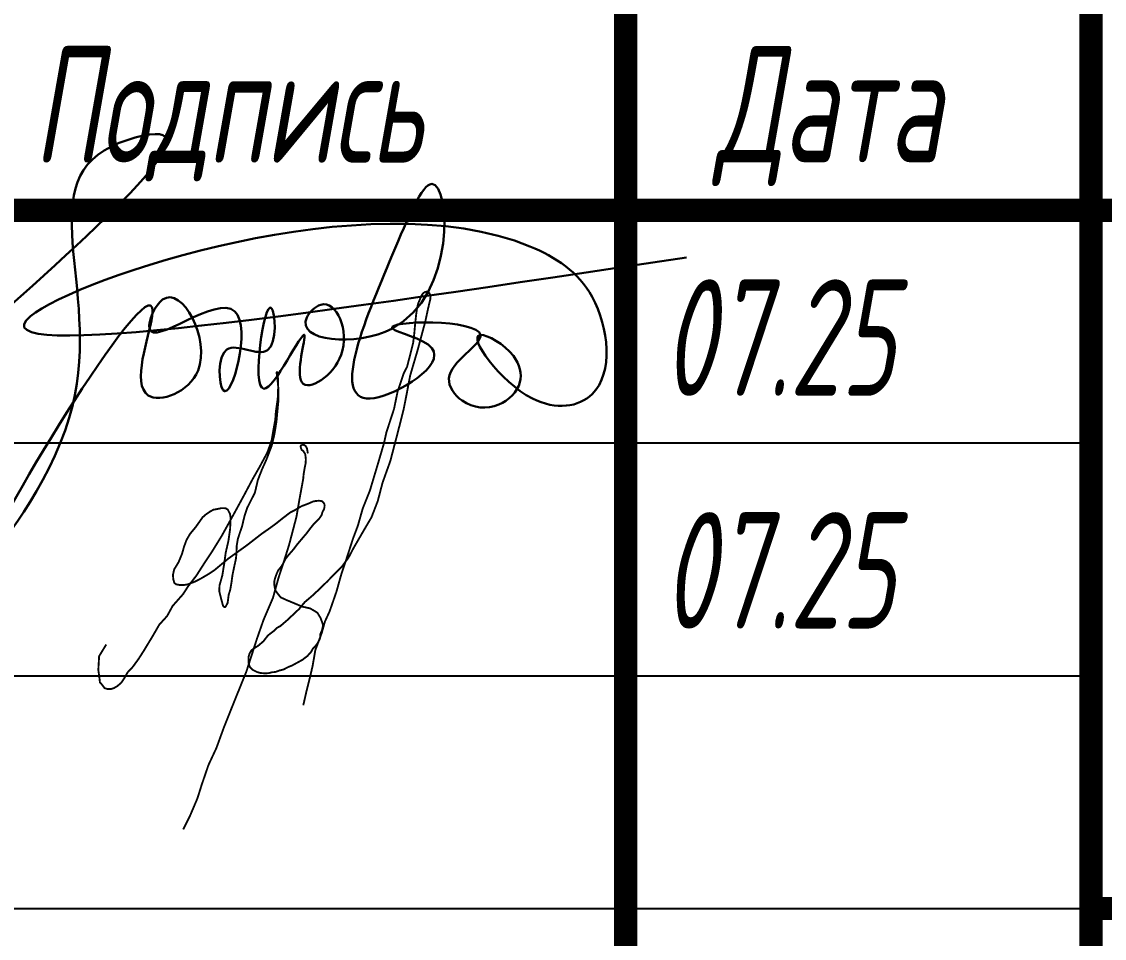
# Model space of a CAD drawing. Header units: millimetres. Extents: x 4241 to 6572, y 870 to 1291.
# Drawn here: x 4513.52 to 4536.78, y 900.26 to 919.96 of the extents above; entities that cross this region are included whole.
import ezdxf

# ---------------------------------------------------------------- set-up
doc = ezdxf.new("R2010")
doc.units = ezdxf.units.MM
doc.layers.add('00_штамп', color=7, linetype='Continuous')
doc.layers.add('Подписи сотрудников', color=7, linetype='Continuous')
doc.layers.add('ДО-Оформление-Штамп', color=7, linetype='Continuous', lineweight=13)
doc.styles.add('ПС_eskdu', font='eskdu.shx', dxfattribs={"width": 0.8, "oblique": 10})

# ---------------------------------------------------------------- blocks, each defined once
blk = doc.blocks.new('Подписи1')
at = {"layer": 'Подписи сотрудников', "color": 5, "lineweight": 30}
blk.add_spline([(0.712, 2), (4.626, 6.6), (3.956, 6.371), (3.051, 0.543), (1.386, -2.278), (4.829, 2.715), (4.744, 1.023), (5.817, 1.558), (5.055, 3.082), (4.773, 2.461), (6.607, 2.828), (6.353, 1.135), (6.438, 2.01), (7.309, 1.996), (7.394, 2.899), (7.228, 1.164), (8.103, 2.32), (8.046, 1.305), (8.893, 1.897), (8.451, 2.97), (8.153, 2.697), (9.993, 2.461), (10.84, 5.564), (9.987, 4.032), (9.598, 0.966), (10.84, 2.038), (9.993, 2.461), (11.884, 2.32), (11.207, 1.389), (11.489, 0.91), (12.279, 0.825), (12.731, 1.305), (12.59, 1.869), (11.884, 2.32), (12.998, 0.957), (14.283, 1.051), (14.283, 3.138), (12.946, 4.224), (2.218, 2.726), (16.306, 3.988)], degree=3, dxfattribs=at)
blk = doc.blocks.new('Подписи2')
at = {"layer": 'Подписи сотрудников', "color": 5, "const_width": 0.04}
for points in [[(3.844, 0.671), (3.783, 0.571), (3.691, 0.421), (3.683, 0.275), (3.674, 0.127), (3.694, -0.015), (3.709, -0.143), (3.76, -0.199), (3.81, -0.267), (3.873, -0.285), (3.948, -0.285), (4.011, -0.264), (4.086, -0.22), (4.169, -0.148), (4.23, -0.056), (4.303, 0.072), (4.416, 0.193), (4.537, 0.359), (4.643, 0.524), (4.849, 0.864), (4.981, 1.094), (5.152, 1.283), (5.27, 1.499), (5.496, 1.755), (5.6, 1.917), (5.781, 2.152), (5.961, 2.433), (6.108, 2.653), (6.324, 3.003), (6.591, 3.485), (6.806, 3.88), (6.982, 4.212), (7.141, 4.491), (7.301, 4.787), (7.361, 4.951), (7.399, 5.067), (7.438, 5.295), (7.476, 5.502), (7.488, 5.676), (7.528, 5.948), (7.539, 6.24), (7.528, 6.485), (7.525, 6.505), (7.519, 6.521), (7.514, 6.521), (7.508, 6.52), (7.504, 6.512), (7.502, 6.504), (7.504, 6.494), (7.511, 6.475), (7.545, 6.147), (7.544, 5.921), (7.518, 5.651), (7.5, 5.457), (7.458, 5.192), (7.4, 4.945), (7.288, 4.651), (7.191, 4.435), (7.101, 4.204), (7.038, 3.933), (6.873, 3.609), (6.815, 3.432), (6.759, 3.201), (6.702, 3.035), (6.67, 2.931), (6.646, 2.786), (6.642, 2.637), (6.63, 2.512), (6.593, 2.342), (6.556, 2.164), (6.535, 2.007), (6.507, 1.843), (6.474, 1.738), (6.452, 1.566), (6.412, 1.488), (6.398, 1.477), (6.38, 1.478), (6.363, 1.49), (6.351, 1.512), (6.317, 1.636), (6.275, 1.808), (6.276, 1.935), (6.337, 2.151), (6.378, 2.405), (6.411, 2.646), (6.469, 2.898), (6.505, 3.15), (6.516, 3.396), (6.502, 3.48), (6.483, 3.515), (6.458, 3.566), (6.415, 3.596), (6.371, 3.6), (6.316, 3.6), (6.242, 3.584), (6.144, 3.566), (6.073, 3.526), (5.993, 3.472), (5.914, 3.404), (5.765, 3.192), (5.647, 3.051), (5.57, 2.92), (5.515, 2.771), (5.474, 2.626), (5.401, 2.445), (5.304, 2.286), (5.276, 2.164), (5.286, 2.068), (5.306, 1.998), (5.345, 1.964), (5.427, 1.949), (5.508, 1.949), (5.587, 1.961), (5.748, 2.021), (5.872, 2.085), (6.047, 2.188), (6.169, 2.269), (6.463, 2.514), (6.697, 2.682), (6.87, 2.806), (7.047, 2.944), (7.181, 3.048), (7.361, 3.173), (7.499, 3.275), (7.638, 3.386), (7.793, 3.505), (7.895, 3.557), (8.041, 3.644), (8.174, 3.693), (8.284, 3.742), (8.344, 3.754), (8.413, 3.76), (8.481, 3.751), (8.513, 3.717), (8.53, 3.689), (8.535, 3.658), (8.531, 3.613), (8.52, 3.572), (8.49, 3.52), (8.474, 3.459), (8.437, 3.399), (8.381, 3.334), (8.305, 3.263), (8.233, 3.173), (8.145, 3.056), (8.041, 2.934), (7.951, 2.827), (7.862, 2.71), (7.758, 2.591), (7.698, 2.514), (7.65, 2.421), (7.608, 2.35), (7.537, 2.263), (7.495, 2.166), (7.473, 2.101), (7.456, 2.037), (7.454, 1.955), (7.462, 1.902), (7.479, 1.83), (7.52, 1.775), (7.551, 1.734), (7.597, 1.68), (7.67, 1.649), (7.713, 1.627), (7.857, 1.569), (8.051, 1.486), (8.224, 1.447), (8.337, 1.382), (8.383, 1.35), (8.42, 1.288), (8.446, 1.246), (8.478, 1.161), (8.5, 1.09), (8.493, 1.029), (8.475, 0.97), (8.444, 0.898), (8.441, 0.821), (8.425, 0.774), (8.368, 0.673), (8.282, 0.581), (8.241, 0.506), (8.163, 0.422), (8.058, 0.342), (7.953, 0.284), (7.828, 0.216), (7.749, 0.186), (7.657, 0.136), (7.57, 0.115), (7.481, 0.082), (7.406, 0.075), (7.324, 0.055), (7.244, 0.052), (7.161, 0.059), (7.085, 0.079), (6.992, 0.127), (6.929, 0.187), (6.906, 0.258), (6.899, 0.332), (6.902, 0.409), (6.923, 0.479), (6.966, 0.549), (7.035, 0.599), (7.106, 0.643), (7.223, 0.742), (7.288, 0.828), (7.322, 0.869), (7.404, 0.933), (7.459, 0.973), (7.511, 1.029), (7.588, 1.07), (7.736, 1.198), (7.868, 1.322), (7.992, 1.439), (8.109, 1.582), (8.28, 1.727), (8.435, 1.873), (8.584, 2.018), (8.907, 2.346), (9.05, 2.539), (9.154, 2.738), (9.392, 3.149), (9.542, 3.403), (9.678, 3.756), (9.779, 4.145), (9.947, 4.614), (10.108, 5.23), (10.233, 5.722), (10.308, 6.104), (10.372, 6.445), (10.535, 7.001), (10.7, 7.617), (10.761, 7.903), (10.807, 8.093), (10.81, 8.166), (10.795, 8.201), (10.774, 8.236), (10.754, 8.257), (10.721, 8.251), (10.681, 8.239), (10.638, 8.201), (10.608, 8.149), (10.584, 8.09), (10.544, 7.991), (10.522, 7.898), (10.503, 7.768), (10.478, 7.537), (10.461, 7.344), (10.436, 7.142), (10.392, 6.972), (10.347, 6.793), (10.306, 6.636), (10.234, 6.493), (10.103, 6.105), (10.027, 5.734), (9.863, 5.23), (9.811, 4.997), (9.664, 4.498), (9.508, 3.977), (9.355, 3.596), (9.251, 3.228), (9.144, 2.943), (9, 2.496), (8.895, 2.184), (8.79, 1.808), (8.643, 1.384), (8.541, 1.162), (8.474, 0.921), (8.336, 0.551), (8.278, 0.214), (8.212, -0.071), (8.149, -0.317), (8.077, -0.634)], [(8.175, 4.775), (8.165, 4.84), (8.155, 4.886), (8.128, 4.937), (8.096, 4.957), (8.062, 4.961), (8.032, 4.952), (8.019, 4.93), (8.026, 4.894), (8.041, 4.855), (8.08, 4.823), (8.114, 4.772), (8.124, 4.73), (8.132, 4.648), (8.126, 4.555), (8.11, 4.48), (8.085, 4.33), (8.075, 4.227), (7.99, 3.764), (7.932, 3.421), (7.774, 2.819), (7.69, 2.549), (7.545, 2.103), (7.425, 1.671), (7.225, 1.205), (7.083, 0.799), (6.856, 0.094), (6.542, -0.682), (6.369, -1.117), (6.212, -1.549), (6.04, -1.918), (5.893, -2.347), (5.804, -2.631), (5.641, -3.015), (5.56, -3.176), (5.497, -3.301)]]:
    blk.add_lwpolyline(points, dxfattribs=at)

msp = doc.modelspace()

# ---------------------------------------------------------------- linework, layer by layer
at = {"layer": '00_штамп', "color": 7, "linetype": 'Continuous'}
for p, q in [((4471.4956, 910.9042), (4536.4956, 910.9042)), ((4471.4956, 905.9042), (4536.4956, 905.9042)), ((4471.4956, 900.9042), (4536.4956, 900.9042))]:
    msp.add_line(p, q, dxfattribs=at)
at = {"layer": '00_штамп', "color": 7, "linetype": 'Continuous', "const_width": 0.5}
for points in [[(4526.4956, 940.9042), (4526.4956, 885.9042)], [(4536.4956, 940.9042), (4536.4956, 885.9042)], [(4656.4956, 915.9042), (4471.4956, 915.9042)], [(4656.4956, 900.9042), (4536.4956, 900.9042)]]:
    msp.add_lwpolyline(points, dxfattribs=at)

# ---------------------------------------------------------------- block references
at = {"layer": 'ДО-Оформление-Штамп'}
for name, p in [('Подписи1', (4511.4956, 910.9042)), ('Подписи2', (4511.4956, 905.9042))]:
    msp.add_blockref(name, p, dxfattribs=at)

# ---------------------------------------------------------------- texts
at = {"layer": '00_штамп', "color": 7, "linetype": 'Continuous', "lineweight": 20, "style": 'ПС_eskdu', "oblique": 10, "width": 0.8}
for s, p in [('Подпись', (4513.778, 916.9202)), ('Дата', (4528.4288, 916.9363)), ('07.25', (4527.304, 911.9189)), ('07.25', (4527.304, 906.9189))]:
    msp.add_text(s, height=2.5, dxfattribs=at).set_placement(p)

doc.saveas('drawing.dxf')
